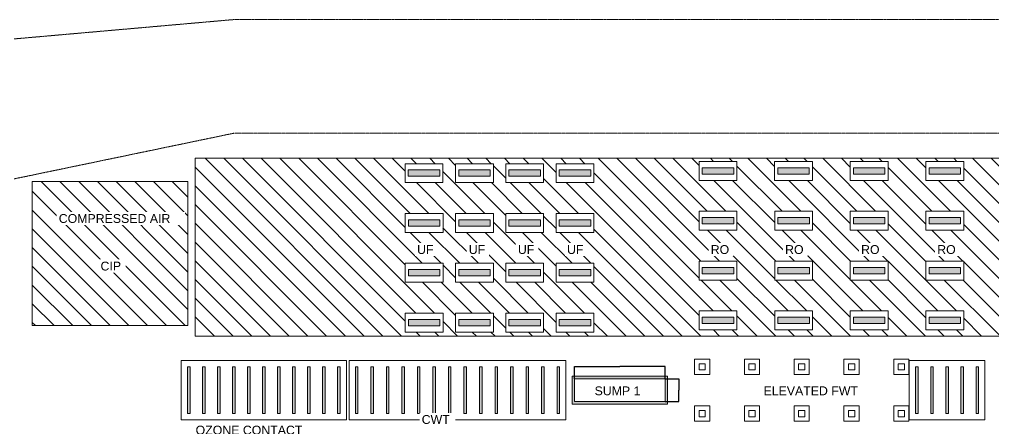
# Model space of a CAD drawing. Header units: millimetres. Extents: x 14826 to 891005, y -311366 to 56117.
# Drawn here: x 413278 to 490565, y 17698 to 50112 of the extents above; entities that cross this region are included whole.
import ezdxf

# ---------------------------------------------------------------- set-up
doc = ezdxf.new("R2010")
doc.units = ezdxf.units.MM
doc.linetypes.add('Dash', pattern=[6.35, 3.175, -3.175])
doc.linetypes.add('Hidden', pattern=[7.14375, 4.7625, -2.38125])
for name, color, linetype, lineweight in [('A-DETL-GENF', 7, 'Continuous', 9), ('A-DETL-HDLN', 7, 'Hidden', 9), ('A-DETL-THIN', 7, 'Continuous', 9), ('A-WALL', 7, 'Continuous', 9), ('G-ANNO-TEXT', 7, 'Continuous', 9), ('S-COLS', 7, 'Continuous', 9), ('S-FNDN', 7, 'Continuous', 9)]:
    doc.layers.add(name, color=color, linetype=linetype, lineweight=lineweight)
doc.styles.add('Arial', font='arial.ttf', dxfattribs={"height": 636.361708})
doc.dimstyles.get("Standard").update_dxf_attribs({"dimtxt": 0.18, "dimasz": 0.18, "dimexe": 0.18, "dimexo": 0.0625, "dimgap": 0.09, "dimtad": 0, "dimtih": 1, "dimtoh": 1, "dimdec": 4, "dimzin": 0, "dimdsep": 46, "dimtxsty": 'Standard', "dimcen": 0.09, "dimadec": 0, "dimazin": 0, "dimtfac": 1, "dimtdec": 4, "dimtofl": 0, "dimtmove": 0, "dimatfit": 3, "dimfxl": 1, "dimtolj": 1, "dimtzin": 0, "dimarcsym": 0})
pattern_1 = [(135, (280913.6, 5048), (-742.462, -742.462), [])]

# ---------------------------------------------------------------- blocks, each defined once
blk = doc.blocks.new('Concrete-Rectangular-Column - 3700X200-332790-LEVEL 1 Copy 1')
at = {"layer": 'S-COLS', "linetype": 'Dash', "true_color": 0xc0c0c0}
blk.add_hatch(color=9, dxfattribs=at).paths.add_polyline_path([(-1850, -100), (1850, -100), (1850, 100), (-1850, 100)])
at = {"layer": 'S-COLS'}
for p, q in [((1850, 100), (-1850, 100)), ((-1850, 100), (-1850, -100)), ((1850, -100), (1850, 100)), ((-1850, -100), (1850, -100))]:
    blk.add_line(p, q, dxfattribs=at)
blk = doc.blocks.new('M_Footing-Rectangular - 1200X1200X400-263696-LEVEL 1 Copy 1')
at = {"layer": 'S-FNDN'}
for p, q in [((600, 600), (-600, 600)), ((-600, 600), (-600, -600)), ((600, -600), (600, 600)), ((-600, -600), (600, -600))]:
    blk.add_line(p, q, dxfattribs=at)
blk = doc.blocks.new('Concrete-Rectangular-Column - 500 x 500mm-335620-LEVEL 1 Copy 1')
at = {"layer": 'S-COLS'}
for p, q in [((250, 250), (-250, 250)), ((-250, 250), (-250, -250)), ((250, -250), (250, 250)), ((-250, -250), (250, -250))]:
    blk.add_line(p, q, dxfattribs=at)
blk = doc.blocks.new('M_Footing-Rectangular - 1800 x 1200 x 450mm-1744-LEVEL 1 Copy 1')
at = {"layer": 'S-FNDN'}
for p, q in [((1500, 750), (-1500, 750)), ((-1500, 750), (-1500, -750)), ((1500, -750), (1500, 750)), ((-1500, -750), (1500, -750))]:
    blk.add_line(p, q, dxfattribs=at)
blk = doc.blocks.new('Concrete-Rectangular-Column - 2500X500X500-332448-LEVEL 1 Copy 1')
at = {"layer": 'S-COLS', "linetype": 'Dash', "true_color": 0xc0c0c0}
blk.add_hatch(color=9, dxfattribs=at).paths.add_polyline_path([(1250, -250), (1250, 250), (-1250, 250), (-1250, -250)])
at = {"layer": 'S-COLS'}
for p, q in [((1250, 250), (-1250, 250)), ((-1250, 250), (-1250, -250)), ((1250, -250), (1250, 250)), ((-1250, -250), (1250, -250))]:
    blk.add_line(p, q, dxfattribs=at)
blk = doc.blocks.new('*D547')
at = {"color": 0, "lineweight": -2, "transparency": 16777216}
for p, q in [((457324, 21635), (457324, 22614)), ((457324, 22614), (460911, 22614)), ((464500, 22614), (460913, 22614)), ((464500, 21635), (464500, 22614))]:
    blk.add_line(p, q, dxfattribs=at)
at = {"color": 0, "transparency": 16777216}
for points in [[(457324, 22614), (457324, 22614), (457324, 22614)], [(464500, 22614), (464500, 22614), (464500, 22614)]]:
    blk.add_solid(points, dxfattribs=at)
at = {"layer": 'Defpoints', "color": 0, "transparency": 16777216}
for p in [(464500, 22614), (457324, 21635), (464500, 21635)]:
    blk.add_point(p, dxfattribs=at)
at = {"color": 0, "transparency": 16777216, "insert": (460912, 22614), "char_height": 0.18, "attachment_point": 5}
blk.add_mtext('\\A1;7175.9608', dxfattribs=at)
blk = doc.blocks.new('*D548')
at = {"color": 0, "lineweight": -2, "transparency": 16777216}
for p, q in [((464500, 21635), (465591, 21635)), ((465590, 21635), (465590, 20735)), ((465590, 19835), (465590, 20735)), ((464500, 19835), (465591, 19835))]:
    blk.add_line(p, q, dxfattribs=at)
at = {"color": 0, "transparency": 16777216}
for points in [[(465590, 21635), (465590, 21635), (465590, 21635)], [(465590, 19835), (465590, 19835), (465590, 19835)]]:
    blk.add_solid(points, dxfattribs=at)
at = {"layer": 'Defpoints', "color": 0, "transparency": 16777216}
for p in [(464500, 21635), (464500, 19835), (465590, 19835)]:
    blk.add_point(p, dxfattribs=at)
at = {"color": 0, "transparency": 16777216, "insert": (465590, 20735), "char_height": 0.18, "attachment_point": 5}
blk.add_mtext('\\A1;1800.0000', dxfattribs=at)

msp = doc.modelspace()

# ---------------------------------------------------------------- hatches: boundary and pattern name
at = {"layer": 'A-DETL-GENF'}
h = msp.add_hatch(dxfattribs=at)
h.set_pattern_fill('FP_1', color=256, style=0, pattern_type=2)
h.set_pattern_definition(pattern_1)
h.paths.add_polyline_path([(427224.10521, 25017.63166), (513324.10521, 25017.63166), (513324.10521, 39117.63166), (427224.10521, 39117.63166), (427224.10521, 29592.30001)])
h.paths.add_polyline_path([(455987.20646, 25344.05454), (455861.26241, 25344.05454), (455861.26241, 26844.05454), (458861.26241, 26844.05454), (458861.26241, 25344.05454), (456632.94472, 25344.05454)])
h.paths.add_polyline_path([(454861.26241, 25344.05454), (451861.26241, 25344.05454), (451861.26241, 26844.05454), (454861.26241, 26844.05454)])
h.paths.add_polyline_path([(447887.07089, 25344.05454), (447887.07089, 26844.05454), (450887.07089, 26844.05454), (450887.07089, 25344.05454)])
h.paths.add_polyline_path([(443884.37338, 25344.05454), (443884.37338, 26844.05454), (446884.37338, 26844.05454), (446884.37338, 25344.05454)])
h.paths.add_polyline_path([(488199.13092, 25518.45036), (485199.13092, 25518.45036), (485199.13092, 27018.45036), (488199.13092, 27018.45036)])
h.paths.add_polyline_path([(482200.8774, 25518.45036), (479200.8774, 25518.45036), (479200.8774, 27018.45036), (482200.8774, 27018.45036)])
h.paths.add_polyline_path([(475948.01739, 25518.45036), (473200.8774, 25518.45036), (473200.8774, 27018.45036), (476200.8774, 27018.45036), (476200.8774, 25518.45036)])
h.paths.add_polyline_path([(470203.41242, 25518.45036), (467203.41242, 25518.45036), (467203.41242, 27018.45036), (470203.41242, 27018.45036)])
h.paths.add_polyline_path([(455987.20646, 29291.3772), (455861.26241, 29291.3772), (455861.26241, 30791.3772), (458861.26241, 30791.3772), (458861.26241, 29291.3772), (456632.94472, 29291.3772)])
h.paths.add_polyline_path([(454861.26241, 29291.3772), (451861.26241, 29291.3772), (451861.26241, 30791.3772), (454861.26241, 30791.3772), (454861.26241, 29592.30001)])
h.paths.add_polyline_path([(447887.07089, 29291.3772), (447887.07089, 30791.3772), (450887.07089, 30791.3772), (450887.07089, 29291.3772)])
h.paths.add_polyline_path([(446884.37338, 29291.3772), (443884.37338, 29291.3772), (443884.37338, 30791.3772), (446884.37338, 30791.3772), (446884.37338, 29592.30001)])
h.paths.add_polyline_path([(488199.13092, 29465.77302), (485199.13092, 29465.77302), (485199.13092, 30965.77302), (488199.13092, 30965.77302), (488199.13092, 29592.30001)])
h.paths.add_polyline_path([(476200.8774, 29465.77302), (473200.8774, 29465.77302), (473200.8774, 30965.77302), (476200.8774, 30965.77302), (476200.8774, 29592.30001)])
h.paths.add_polyline_path([(479200.8774, 29465.77302), (479200.8774, 30965.77302), (482200.8774, 30965.77302), (482200.8774, 29465.77302)])
h.paths.add_polyline_path([(470203.41242, 29465.77302), (467203.41242, 29465.77302), (467203.41242, 30965.77302), (470203.41242, 30965.77302), (470203.41242, 29592.30001)])
h.paths.add_polyline_path([(454861.26241, 33238.69985), (451861.26241, 33238.69985), (451861.26241, 34738.69985), (454861.26241, 34738.69985)])
h.paths.add_polyline_path([(458861.26241, 33238.69985), (455861.26241, 33238.69985), (455861.26241, 34738.69985), (458861.26241, 34738.69985)])
h.paths.add_polyline_path([(447887.07089, 33238.69985), (447887.07089, 34738.69985), (450887.07089, 34738.69985), (450884.37338, 33238.69985)])
h.paths.add_polyline_path([(443884.37338, 33238.69985), (443884.37338, 34738.69985), (446884.37338, 34738.69985), (446881.67587, 33238.69985)])
h.paths.add_polyline_path([(488196.43341, 33413.09567), (485199.13092, 33413.09567), (485199.13092, 34913.09567), (488199.13092, 34913.09567), (488199.13092, 33413.09567)])
h.paths.add_polyline_path([(482200.8774, 33413.09567), (479200.8774, 33413.09567), (479200.8774, 34913.09567), (482200.8774, 34913.09567)])
h.paths.add_polyline_path([(476198.17988, 33413.09567), (473200.8774, 33413.09567), (473200.8774, 34913.09567), (476200.8774, 34913.09567), (476200.8774, 33413.09567)])
h.paths.add_polyline_path([(470203.41242, 33413.09567), (467203.41242, 33413.09567), (467203.41242, 34913.09567), (470203.41242, 34913.09567)])
h.paths.add_polyline_path([(455861.26241, 37186.02251), (455858.5649, 37186.02251), (455858.5649, 38686.02251), (458858.5649, 38686.02251), (458858.5649, 37186.02251), (455987.20646, 37186.02251)])
h.paths.add_polyline_path([(454858.5649, 37186.02251), (451858.5649, 37186.02251), (451858.5649, 38686.02251), (454858.5649, 38686.02251)])
h.paths.add_polyline_path([(450884.37338, 37186.02251), (447884.37338, 37186.02251), (447884.37338, 38686.02251), (450884.37338, 38686.02251)])
h.paths.add_polyline_path([(446881.67587, 37186.02251), (443881.67587, 37186.02251), (443881.67587, 38686.02251), (446881.67587, 38686.02251)])
h.paths.add_polyline_path([(485199.13092, 37360.41833), (485196.43341, 37360.41833), (485196.43341, 38860.41833), (488196.43341, 38860.41833), (488196.43341, 37360.41833)])
h.paths.add_polyline_path([(479200.8774, 37360.41833), (479198.17988, 37360.41833), (479198.17988, 38860.41833), (482198.17988, 38860.41833), (482198.17988, 37360.41833)])
h.paths.add_polyline_path([(473200.8774, 37360.41833), (473198.17988, 37360.41833), (473198.17988, 38860.41833), (476198.17988, 38860.41833), (476198.17988, 37360.41833)])
h.paths.add_polyline_path([(470200.71491, 37360.41833), (467200.71491, 37360.41833), (467200.71491, 38860.41833), (470200.71491, 38860.41833)])
h = msp.add_hatch(dxfattribs=at)
h.set_pattern_fill('FP_1', color=256, style=0, pattern_type=2)
h.set_pattern_definition(pattern_1)
h.paths.add_polyline_path([(426113.33057, 25858.76683), (426636.9201, 25858.76683), (426636.9201, 37268.97491), (414294.95214, 37268.97491), (414294.95214, 25858.76683), (423265.16576, 25858.76683)])
at = {"layer": 'A-WALL', "lineweight": 5, "true_color": 0xc0c0c0}
for points in [[(464499.84601, 21634.82429), (464699.84601, 21634.82429), (464699.84601, 21834.82429), (457123.88525, 21834.82429), (457123.88525, 21634.82429), (458861.26241, 21634.82429)], [(457323.88525, 19834.82429), (457323.88525, 21634.82429), (457123.88525, 21634.82429), (457123.88525, 19834.82429)], [(464699.84601, 19634.82429), (464699.84601, 21634.82429), (464499.84601, 21634.82429), (464499.84601, 19634.82429)], [(459323.88525, 19634.82429), (464499.84601, 19634.82429), (464499.84601, 19834.82429), (457123.88525, 19834.82429), (457123.88525, 19634.82429), (458861.26241, 19634.82429)]]:
    msp.add_hatch(color=9, dxfattribs=at).paths.add_polyline_path(points)

# ---------------------------------------------------------------- linework, layer by layer
at = {"layer": 'A-DETL-HDLN'}
for p, q in [((430346.47528, 50111.79114), (409476.78923, 48276.35443)), ((510060.93489, 50111.79114), (430346.47528, 50111.79114)), ((430346.47528, 41111.79114), (410158.51405, 36922.29137)), ((536177.85568, 41111.79114), (430346.47528, 41111.79114)), ((427224.10521, 39117.63166), (513324.10521, 39117.63166)), ((427224.10521, 25617.63166), (427224.10521, 39117.63166))]:
    msp.add_line(p, q, dxfattribs=at)
at = {"layer": 'A-DETL-THIN'}
for p, q in [((513324.10521, 39117.63166), (427224.10521, 39117.63166)), ((427224.10521, 39117.63166), (427224.10521, 25017.63166)), ((426636.9201, 37268.97491), (414294.95214, 37268.97491)), ((414294.95214, 37268.97491), (414294.95214, 25858.76683)), ((426636.9201, 25858.76683), (426636.9201, 37268.97491)), ((414294.95214, 25858.76683), (426636.9201, 25858.76683)), ((427224.10521, 25017.63166), (513324.10521, 25017.63166))]:
    msp.add_line(p, q, dxfattribs=at)
at = {"layer": 'A-WALL'}
for p, q in [((457123.88525, 21834.82429), (464699.84601, 21834.82429)), ((457123.88525, 19634.82429), (457123.88525, 21834.82429)), ((464699.84601, 21834.82429), (464699.84601, 19634.82429)), ((464499.84601, 21634.82429), (457323.88525, 21634.82429)), ((457323.88525, 21634.82429), (457323.88525, 19834.82429)), ((464499.84601, 19834.82429), (464499.84601, 21634.82429)), ((464699.84601, 19634.82429), (457123.88525, 19634.82429)), ((457323.88525, 19834.82429), (464499.84601, 19834.82429))]:
    msp.add_line(p, q, dxfattribs=at)
at = {"layer": 'S-COLS'}
for p, q in [((475598.01739, 22834.82429), (475098.01739, 22834.82429)), ((475098.01739, 22834.82429), (475098.01739, 22334.82429)), ((475598.01739, 22334.82429), (475598.01739, 22834.82429)), ((475098.01739, 22334.82429), (475598.01739, 22334.82429)), ((475598.01739, 19134.82429), (475098.01739, 19134.82429)), ((475098.01739, 19134.82429), (475098.01739, 18634.82429)), ((475098.01739, 18634.82429), (475598.01739, 18634.82429)), ((475598.01739, 18634.82429), (475598.01739, 19134.82429))]:
    msp.add_line(p, q, dxfattribs=at)
at = {"layer": 'S-FNDN'}
for p, q in [((439212.84211, 23084.82429), (426113.33057, 23084.82429)), ((426113.33057, 23084.82429), (426113.33057, 18384.82429)), ((439212.84211, 18384.82429), (439212.84211, 23084.82429)), ((456632.94472, 23084.82429), (439432.94472, 23084.82429)), ((439432.94472, 23084.82429), (439432.94472, 18384.82429)), ((456632.94472, 18384.82429), (456632.94472, 23084.82429)), ((475948.01739, 23184.82429), (474748.01739, 23184.82429)), ((474748.01739, 23184.82429), (474748.01739, 21984.82429)), ((475948.01739, 21984.82429), (475948.01739, 23184.82429)), ((489882.00404, 23084.82429), (483882.00404, 23084.82429)), ((483882.00404, 23084.82429), (483882.00404, 18384.82429)), ((489882.00404, 18384.82429), (489882.00404, 23084.82429)), ((474748.01739, 21984.82429), (475948.01739, 21984.82429)), ((475948.01739, 19484.82429), (474748.01739, 19484.82429)), ((474748.01739, 19484.82429), (474748.01739, 18284.82429)), ((475948.01739, 18284.82429), (475948.01739, 19484.82429)), ((426113.33057, 18384.82429), (439212.84211, 18384.82429)), ((439432.94472, 18384.82429), (456632.94472, 18384.82429)), ((474748.01739, 18284.82429), (475948.01739, 18284.82429)), ((483882.00404, 18384.82429), (489882.00404, 18384.82429))]:
    msp.add_line(p, q, dxfattribs=at)

# ---------------------------------------------------------------- block references
at = {"layer": 'S-COLS'}
for name, p in [('Concrete-Rectangular-Column - 2500X500X500-332448-LEVEL 1 Copy 1', (445381.67587, 37936.02251)), ('Concrete-Rectangular-Column - 2500X500X500-332448-LEVEL 1 Copy 1', (449384.37338, 37936.02251)), ('Concrete-Rectangular-Column - 2500X500X500-332448-LEVEL 1 Copy 1', (453358.5649, 37936.02251)), ('Concrete-Rectangular-Column - 2500X500X500-332448-LEVEL 1 Copy 1', (457358.5649, 37936.02251)), ('Concrete-Rectangular-Column - 2500X500X500-332448-LEVEL 1 Copy 1', (468700.71491, 38110.41833)), ('Concrete-Rectangular-Column - 2500X500X500-332448-LEVEL 1 Copy 1', (474698.17988, 38110.41833)), ('Concrete-Rectangular-Column - 2500X500X500-332448-LEVEL 1 Copy 1', (480698.17988, 38110.41833)), ('Concrete-Rectangular-Column - 2500X500X500-332448-LEVEL 1 Copy 1', (486696.43341, 38110.41833)), ('Concrete-Rectangular-Column - 2500X500X500-332448-LEVEL 1 Copy 1', (445384.37338, 33988.69985)), ('Concrete-Rectangular-Column - 2500X500X500-332448-LEVEL 1 Copy 1', (449387.07089, 33988.69985)), ('Concrete-Rectangular-Column - 2500X500X500-332448-LEVEL 1 Copy 1', (453361.26241, 33988.69985)), ('Concrete-Rectangular-Column - 2500X500X500-332448-LEVEL 1 Copy 1', (457361.26241, 33988.69985)), ('Concrete-Rectangular-Column - 2500X500X500-332448-LEVEL 1 Copy 1', (468703.41242, 34163.09567)), ('Concrete-Rectangular-Column - 2500X500X500-332448-LEVEL 1 Copy 1', (474700.8774, 34163.09567)), ('Concrete-Rectangular-Column - 2500X500X500-332448-LEVEL 1 Copy 1', (480700.8774, 34163.09567)), ('Concrete-Rectangular-Column - 2500X500X500-332448-LEVEL 1 Copy 1', (486699.13092, 34163.09567)), ('Concrete-Rectangular-Column - 2500X500X500-332448-LEVEL 1 Copy 1', (445384.37338, 30041.3772)), ('Concrete-Rectangular-Column - 2500X500X500-332448-LEVEL 1 Copy 1', (449387.07089, 30041.3772)), ('Concrete-Rectangular-Column - 2500X500X500-332448-LEVEL 1 Copy 1', (453361.26241, 30041.3772)), ('Concrete-Rectangular-Column - 2500X500X500-332448-LEVEL 1 Copy 1', (457361.26241, 30041.3772)), ('Concrete-Rectangular-Column - 2500X500X500-332448-LEVEL 1 Copy 1', (468703.41242, 30215.77302)), ('Concrete-Rectangular-Column - 2500X500X500-332448-LEVEL 1 Copy 1', (474700.8774, 30215.77302)), ('Concrete-Rectangular-Column - 2500X500X500-332448-LEVEL 1 Copy 1', (480700.8774, 30215.77302)), ('Concrete-Rectangular-Column - 2500X500X500-332448-LEVEL 1 Copy 1', (486699.13092, 30215.77302)), ('Concrete-Rectangular-Column - 2500X500X500-332448-LEVEL 1 Copy 1', (445384.37338, 26094.05454)), ('Concrete-Rectangular-Column - 2500X500X500-332448-LEVEL 1 Copy 1', (449387.07089, 26094.05454)), ('Concrete-Rectangular-Column - 2500X500X500-332448-LEVEL 1 Copy 1', (453361.26241, 26094.05454)), ('Concrete-Rectangular-Column - 2500X500X500-332448-LEVEL 1 Copy 1', (457361.26241, 26094.05454)), ('Concrete-Rectangular-Column - 2500X500X500-332448-LEVEL 1 Copy 1', (468703.41242, 26268.45036)), ('Concrete-Rectangular-Column - 2500X500X500-332448-LEVEL 1 Copy 1', (474700.8774, 26268.45036)), ('Concrete-Rectangular-Column - 2500X500X500-332448-LEVEL 1 Copy 1', (480700.8774, 26268.45036)), ('Concrete-Rectangular-Column - 2500X500X500-332448-LEVEL 1 Copy 1', (486699.13092, 26268.45036)), ('Concrete-Rectangular-Column - 500 x 500mm-335620-LEVEL 1 Copy 1', (467448.01739, 22584.82429)), ('Concrete-Rectangular-Column - 500 x 500mm-335620-LEVEL 1 Copy 1', (471398.01739, 22584.82429)), ('Concrete-Rectangular-Column - 500 x 500mm-335620-LEVEL 1 Copy 1', (479298.01739, 22584.82429)), ('Concrete-Rectangular-Column - 500 x 500mm-335620-LEVEL 1 Copy 1', (483248.01739, 22584.82429)), ('Concrete-Rectangular-Column - 500 x 500mm-335620-LEVEL 1 Copy 1', (467448.01739, 18884.82429)), ('Concrete-Rectangular-Column - 500 x 500mm-335620-LEVEL 1 Copy 1', (471398.01739, 18884.82429)), ('Concrete-Rectangular-Column - 500 x 500mm-335620-LEVEL 1 Copy 1', (479298.01739, 18884.82429)), ('Concrete-Rectangular-Column - 500 x 500mm-335620-LEVEL 1 Copy 1', (483248.01739, 18884.82429))]:
    msp.add_blockref(name, p, dxfattribs=at)
at = {"layer": 'S-COLS', "rotation": 89.9999999999999}
for p in [(426713.33057, 20734.82429), (427903.33057, 20734.82429), (429093.33057, 20734.82429), (430283.33057, 20734.82429), (431473.33057, 20734.82429), (432663.33057, 20734.82429), (433853.33057, 20734.82429), (435043.33057, 20734.82429), (436233.33057, 20734.82429), (437423.33057, 20734.82429), (438613.33057, 20734.82429), (440032.94472, 20734.82429), (441263.71395, 20734.82429), (442494.48318, 20734.82429), (443725.25241, 20734.82429), (444956.02164, 20734.82429), (446186.79087, 20734.82429), (447417.5601, 20734.82429), (448648.32933, 20734.82429), (449879.09856, 20734.82429), (451109.86779, 20734.82429), (452340.63703, 20734.82429), (453571.40626, 20734.82429), (454802.17549, 20734.82429), (456032.94472, 20734.82429), (484482.00404, 20734.82429), (485682.00404, 20734.82429), (486882.00404, 20734.82429), (488082.00404, 20734.82429), (489282.00404, 20734.82429)]:
    msp.add_blockref('Concrete-Rectangular-Column - 3700X200-332790-LEVEL 1 Copy 1', p, dxfattribs=at)
at = {"layer": 'S-FNDN', "rotation": 180}
for p in [(445381.67587, 37936.02251), (449384.37338, 37936.02251), (453358.5649, 37936.02251), (457358.5649, 37936.02251), (468700.71491, 38110.41833), (474698.17988, 38110.41833), (480698.17988, 38110.41833), (486696.43341, 38110.41833), (468703.41242, 34163.09567), (474700.8774, 34163.09567), (480700.8774, 34163.09567), (486699.13092, 34163.09567), (445384.37338, 33988.69985), (449387.07089, 33988.69985), (453361.26241, 33988.69985), (457361.26241, 33988.69985), (468703.41242, 30215.77302), (474700.8774, 30215.77302), (480700.8774, 30215.77302), (486699.13092, 30215.77302), (445384.37338, 30041.3772), (449387.07089, 30041.3772), (453361.26241, 30041.3772), (457361.26241, 30041.3772), (445384.37338, 26094.05454), (449387.07089, 26094.05454), (453361.26241, 26094.05454), (457361.26241, 26094.05454), (468703.41242, 26268.45036), (474700.8774, 26268.45036), (480700.8774, 26268.45036), (486699.13092, 26268.45036)]:
    msp.add_blockref('M_Footing-Rectangular - 1800 x 1200 x 450mm-1744-LEVEL 1 Copy 1', p, dxfattribs=at)
at = {"layer": 'S-FNDN'}
for p in [(467448.01739, 22584.82429), (471398.01739, 22584.82429), (479298.01739, 22584.82429), (483248.01739, 22584.82429), (467448.01739, 18884.82429), (471398.01739, 18884.82429), (479298.01739, 18884.82429), (483248.01739, 18884.82429)]:
    msp.add_blockref('M_Footing-Rectangular - 1200X1200X400-263696-LEVEL 1 Copy 1', p, dxfattribs=at)

# ---------------------------------------------------------------- texts
at = {"layer": 'G-ANNO-TEXT', "insert": (472315.27773, 21032.79273), "char_height": 700, "width": 8384.047875, "attachment_point": 1, "style": 'Arial', "bg_fill": 3, "box_fill_scale": 1.25, "bg_fill_color": 256, "bg_fill_true_color": 13158600, "bg_fill_transparency": 0}
msp.add_mtext('ELEVATED FWT', dxfattribs=at)

# ---------------------------------------------------------------- dimensions: what is measured, and where the dimension line sits
at = {"color": 1}
dim = msp.add_linear_dim(base=(464499.84601, 22613.61421), p1=(457323.88525, 21634.82429), p2=(464499.84601, 21634.82429), dimstyle='Standard', dxfattribs=at)
dim.commit()
dim.dimension.update_dxf_attribs({"geometry": '*D547', "text_midpoint": (460911.86563, 22613.61421)})
dim = msp.add_linear_dim(base=(465590.3936, 19834.82429), p1=(464499.84601, 21634.82429), p2=(464499.84601, 19834.82429), angle=90, dimstyle='Standard', dxfattribs=at)
dim.commit()
dim.dimension.update_dxf_attribs({"geometry": '*D548', "text_midpoint": (465590.3936, 20734.82429)})

# ---------------------------------------------------------------- next in the draw order: texts
at = {"layer": 'G-ANNO-TEXT', "char_height": 700, "attachment_point": 1, "style": 'Arial', "bg_fill": 3, "box_fill_scale": 1.25, "bg_fill_color": 256, "bg_fill_true_color": 13158600, "bg_fill_transparency": 0}
for s, insert, width in [('COMPRESSED AIR', (416394.07724, 34691.32657), 9848.7309375), ('UF', (444825.38903, 32231.18638), 1439.4299062), ('UF', (448925.38903, 32231.18638), 1439.4299062), ('UF', (452825.38903, 32231.18638), 1439.4299062), ('UF', (456725.16908, 32231.18638), 1439.4299062), ('RO', (468125.16908, 32231.18638), 1616.202), ('RO', (474025.91431, 32231.18638), 1616.202), ('RO', (480053.87253, 32231.18638), 1616.202), ('RO', (486096.79313, 32231.18638), 1616.202), ('CIP', (419706.99131, 30920.10756), 1818.22725), ('SUMP 1', (458911.72677, 21032.79273), 4040.505), ('CWT', (445194.24121, 18760.66254), 2500.0624687), ('OZONE CONTACT', (427253.37058, 17920.3644), 9368.9209688)]:
    msp.add_mtext(s, dxfattribs=dict(at, insert=insert, width=width))

doc.saveas('drawing.dxf')
